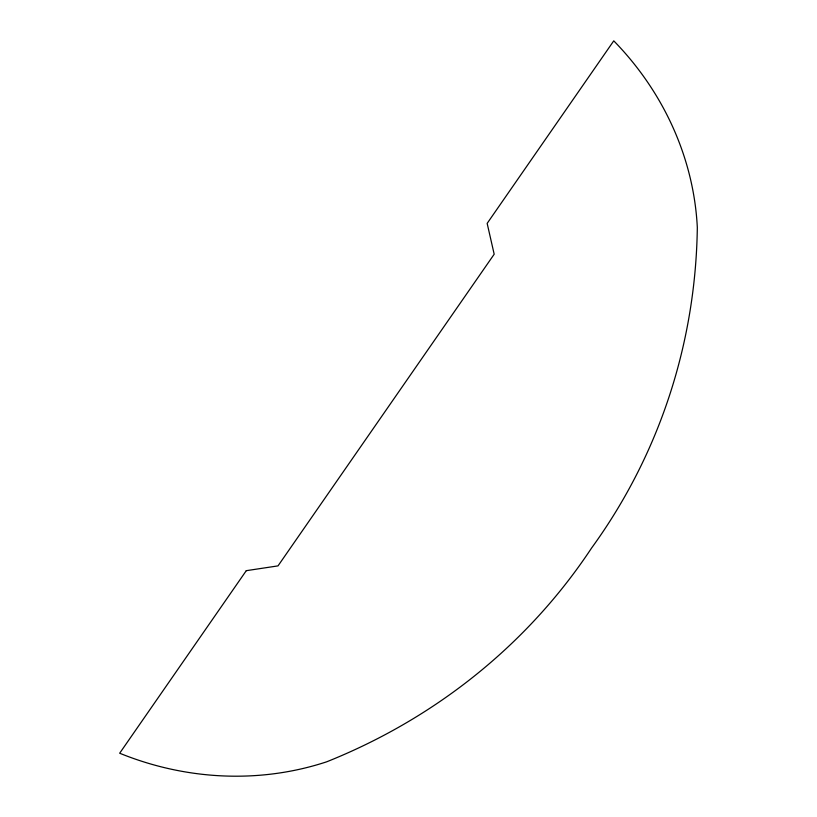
<?xml version="1.0" encoding="UTF-8"?>
<svg xmlns="http://www.w3.org/2000/svg" width="817" height="817" viewBox="0 0 817 817"><rect width="100%" height="100%" fill="white"/><g stroke="black" fill="none" stroke-linecap="round" stroke-linejoin="round"><path stroke-width="1.23" d="M246.285 570.674L119.68 753.223A293.242 271.887 28.6 0 0 326.759 761.781A641.039 594.357 28.6 0 0 591.569 548.054A641.039 594.357 28.6 0 0 697.32 227.504A293.242 271.887 28.6 0 0 613.761 40.85L487.157 223.388L494.183 254.22L278.015 565.885L246.285 570.674"/></g></svg>
